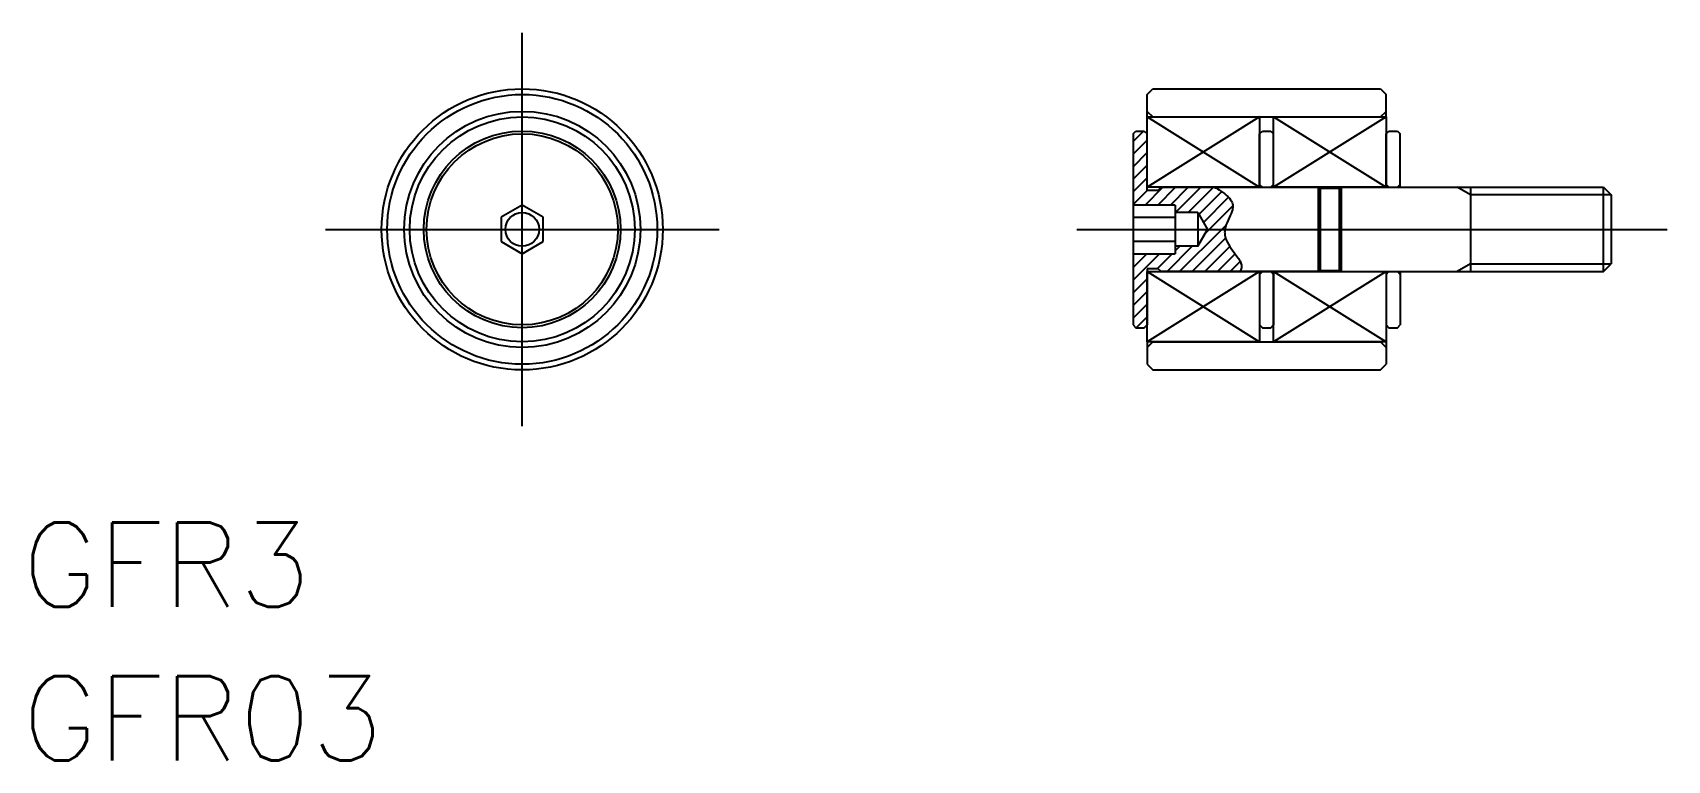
# Model space of a CAD drawing. Extents: x -17.4 to 40.7, y -18.9 to 7.
import ezdxf

# ---------------------------------------------------------------- set-up
doc = ezdxf.new("R2010")
doc.units = 0
doc.linetypes.add('CENTER', pattern=[50.8, 31.75, -6.35, 6.35, -6.35])
doc.layers.get('0').update_dxf_attribs({"linetype": 'CONTINUOUS'})
doc.layers.add('CENTER', color=1, linetype='CENTER')
doc.styles.get("Standard").update_dxf_attribs({"font": 'txt.shx', "height": 3, "bigfont": 'bigfont.shx'})

msp = doc.modelspace()

# ---------------------------------------------------------------- linework, layer by layer
at = {"color": 7, "linetype": 'CONTINUOUS'}
for p, q in [((22.22, 4.8), (22.42, 5)), ((22.22, 4), (22.22, 4.8)), ((22.42, 5), (30.52, 5)), ((30.52, 5), (30.72, 4.8)), ((30.72, 4), (30.72, 4.8)), ((22.22, 4.2), (22.42, 4)), ((30.52, 4), (30.72, 4.2)), ((21.72, 3.4), (21.82, 3.5)), ((21.82, 3.5), (22.12, 3.5)), ((22.12, 3.5), (22.22, 3.4)), ((22.22, 1.5), (22.22, 4)), ((22.22, 4), (26.22, 4)), ((22.42, 4), (30.52, 4)), ((26.22, 4), (26.22, 1.5)), ((26.22, 3.4), (26.32, 3.5)), ((26.32, 3.5), (26.62, 3.5)), ((26.62, 3.5), (26.72, 3.4)), ((26.72, 4), (30.72, 4)), ((26.72, 1.5), (26.72, 4)), ((30.72, 4), (30.72, 1.5)), ((30.72, 3.4), (30.82, 3.5)), ((30.82, 3.5), (31.12, 3.5)), ((31.12, 3.5), (31.22, 3.4)), ((21.72, 3.4), (21.72, -3.4)), ((22.22, 1.4), (22.22, 3.4)), ((26.22, 1.5), (26.22, 3.4)), ((26.72, 1.5), (26.72, 3.4)), ((30.72, 1.5), (30.72, 3.4)), ((31.22, 1.5), (31.22, 3.4)), ((26.22, 1.5), (22.22, 1.5)), ((22.22, 1.4), (22.62, 1.4)), ((22.62, 1.4), (22.72, 1.5)), ((22.72, 1.5), (28.32, 1.5)), ((26.22, 1.6), (26.32, 1.5)), ((26.32, 1.5), (26.62, 1.5)), ((26.62, 1.5), (26.72, 1.6)), ((30.72, 1.5), (26.72, 1.5)), ((28.32, -1.5), (28.32, 1.5)), ((28.38, 1.465), (28.32, 1.5)), ((28.38, 1.465), (29.059, 1.465)), ((28.38, 1.465), (28.38, -1.465)), ((29.059, 1.465), (29.12, 1.5)), ((29.059, -1.465), (29.059, 1.465)), ((29.12, 1.5), (38.449, 1.5)), ((29.12, 1.5), (29.12, -1.5)), ((30.72, 1.6), (30.82, 1.5)), ((30.82, 1.5), (31.12, 1.5)), ((31.12, 1.5), (31.22, 1.6)), ((33.72, 1.5), (33.72, -1.5)), ((38.449, -1.5), (38.449, 1.5)), ((38.449, 1.5), (38.72, 1.229)), ((38.72, 1.229), (38.72, -1.23)), ((0, 0.866), (-0.75, 0.433)), ((0.75, 0.433), (0, 0.866)), ((23.22, 0.866), (21.72, 0.866)), ((23.22, 0.866), (23.22, -0.866)), ((24.02, 0.6), (23.22, 0.6)), ((24.02, 0.6), (24.02, -0.6)), ((24.02, 0.6), (24.366, 0)), ((-0.75, 0.433), (-0.75, -0.433)), ((0.75, -0.433), (0.75, 0.433)), ((21.72, 0.433), (23.22, 0.433)), ((-0.75, -0.433), (0, -0.866)), ((0, -0.866), (0.75, -0.433)), ((23.22, -0.433), (21.72, -0.433)), ((24.02, -0.6), (24.366, 0)), ((21.72, -0.866), (23.22, -0.866)), ((24.02, -0.6), (23.22, -0.6)), ((22.22, -1.4), (22.22, -3.4)), ((22.62, -1.4), (22.22, -1.4)), ((22.22, -4), (22.22, -1.5)), ((22.22, -1.5), (26.22, -1.5)), ((22.72, -1.5), (22.62, -1.4)), ((28.32, -1.5), (22.72, -1.5)), ((26.22, -1.5), (26.22, -4)), ((26.22, -1.5), (26.22, -3.4)), ((26.22, -1.6), (26.32, -1.5)), ((26.32, -1.5), (26.62, -1.5)), ((26.62, -1.5), (26.72, -1.6)), ((26.72, -1.5), (30.72, -1.5)), ((26.72, -4), (26.72, -1.5)), ((26.72, -1.5), (26.72, -3.4)), ((28.38, -1.465), (28.32, -1.5)), ((28.38, -1.465), (29.059, -1.465)), ((29.059, -1.465), (29.12, -1.5)), ((29.12, -1.5), (38.449, -1.5)), ((30.72, -1.5), (30.72, -4)), ((30.72, -1.5), (30.72, -3.4)), ((30.72, -1.6), (30.82, -1.5)), ((30.82, -1.5), (31.12, -1.5)), ((31.12, -1.5), (31.22, -1.6)), ((31.22, -1.5), (31.22, -3.4)), ((38.449, -1.5), (38.72, -1.23)), ((21.72, -3.4), (21.82, -3.5)), ((22.12, -3.5), (22.22, -3.4)), ((26.22, -3.4), (26.32, -3.5)), ((26.62, -3.5), (26.72, -3.4)), ((30.72, -3.4), (30.82, -3.5)), ((31.12, -3.5), (31.22, -3.4)), ((21.82, -3.5), (22.12, -3.5)), ((26.22, -4), (22.22, -4)), ((22.22, -4), (22.22, -4.8)), ((22.22, -4.2), (22.42, -4)), ((22.42, -4), (30.52, -4)), ((26.32, -3.5), (26.62, -3.5)), ((30.72, -4), (26.72, -4)), ((30.52, -4), (30.72, -4.2)), ((30.72, -4), (30.72, -4.8)), ((30.82, -3.5), (31.12, -3.5)), ((22.22, -4.8), (22.42, -5)), ((22.42, -5), (30.52, -5)), ((30.52, -5), (30.72, -4.8))]:
    msp.add_line(p, q, dxfattribs=at)
at = {"color": 3, "linetype": 'CONTINUOUS'}
for p, q in [((21.72, 3.128), (22.091, 3.5)), ((26.22, 4), (22.22, 1.5)), ((22.22, 4), (26.22, 1.5)), ((30.72, 4), (26.72, 1.5)), ((26.72, 4), (30.72, 1.5)), ((21.72, 2.679), (22.22, 3.179)), ((21.72, 2.23), (22.22, 2.73)), ((21.72, 1.781), (22.22, 2.281)), ((21.72, 1.332), (22.22, 1.832)), ((21.72, 0.883), (22.236, 1.4)), ((22.152, 0.866), (22.785, 1.5)), ((22.601, 0.866), (23.235, 1.5)), ((23.05, 0.866), (23.684, 1.5)), ((23.233, 0.6), (24.133, 1.5)), ((23.682, 0.6), (24.582, 1.5)), ((24.06, 0.53), (24.873, 1.342)), ((24.627, 1.5), (24.633, 1.496)), ((24.633, 1.496), (24.653, 1.484)), ((24.653, 1.484), (24.685, 1.464)), ((24.685, 1.464), (24.728, 1.437)), ((24.728, 1.437), (24.781, 1.403)), ((24.781, 1.403), (24.841, 1.364)), ((24.841, 1.364), (24.906, 1.319)), ((24.906, 1.319), (24.972, 1.271)), ((24.972, 1.271), (25.037, 1.219)), ((25.037, 1.219), (25.097, 1.165)), ((25.097, 1.165), (25.149, 1.11)), ((33.72, 1.229), (33.251, 1.5)), ((38.72, 1.229), (33.72, 1.229)), ((24.225, 0.245), (25.12, 1.141)), ((24.429, 0), (25.271, 0.843)), ((25.149, 1.11), (25.192, 1.056)), ((25.192, 1.056), (25.224, 1.004)), ((25.234, 0.632), (25.208, 0.566)), ((25.224, 1.004), (25.247, 0.955)), ((25.252, 0.691), (25.234, 0.632)), ((25.247, 0.955), (25.26, 0.913)), ((25.263, 0.74), (25.252, 0.691)), ((25.26, 0.913), (25.268, 0.877)), ((25.269, 0.778), (25.263, 0.74)), ((25.268, 0.877), (25.271, 0.851)), ((25.272, 0.806), (25.269, 0.778)), ((25.271, 0.851), (25.272, 0.834)), ((25.272, 0.834), (25.272, 0.829)), ((25.272, 0.829), (25.272, 0.823)), ((25.272, 0.823), (25.272, 0.806)), ((24.878, 0), (25.031, 0.153)), ((24.995, 0.029), (24.985, -0.029)), ((25.012, 0.096), (24.995, 0.029)), ((25.036, 0.171), (25.012, 0.096)), ((25.067, 0.25), (25.036, 0.171)), ((25.103, 0.332), (25.067, 0.25)), ((25.14, 0.413), (25.103, 0.332)), ((25.176, 0.492), (25.14, 0.413)), ((25.208, 0.566), (25.176, 0.492)), ((23.378, -1.5), (24.878, 0)), ((23.827, -1.5), (25.014, -0.313)), ((24.281, -0.148), (24.429, 0)), ((24.981, -0.076), (24.979, -0.111)), ((24.979, -0.111), (24.98, -0.132)), ((24.98, -0.132), (24.98, -0.139)), ((24.98, -0.139), (24.98, -0.146)), ((24.98, -0.146), (24.982, -0.167)), ((24.985, -0.029), (24.981, -0.076)), ((24.982, -0.167), (24.986, -0.202)), ((24.986, -0.202), (24.996, -0.249)), ((24.996, -0.249), (25.011, -0.307)), ((25.011, -0.307), (25.036, -0.374)), ((25.036, -0.374), (25.069, -0.448)), ((25.069, -0.448), (25.11, -0.526)), ((25.11, -0.526), (25.159, -0.606)), ((21.72, -0.913), (21.767, -0.866)), ((21.72, -1.362), (22.216, -0.866)), ((21.72, -1.811), (22.665, -0.866)), ((22.58, -1.4), (23.114, -0.866)), ((22.929, -1.5), (23.829, -0.6)), ((23.22, -0.76), (23.38, -0.6)), ((24.276, -1.5), (25.163, -0.612)), ((24.725, -1.5), (25.351, -0.874)), ((25.159, -0.606), (25.212, -0.684)), ((25.174, -1.5), (25.533, -1.141)), ((25.212, -0.684), (25.265, -0.759)), ((25.265, -0.759), (25.317, -0.828)), ((25.317, -0.828), (25.363, -0.89)), ((25.363, -0.89), (25.403, -0.942)), ((25.403, -0.942), (25.435, -0.985)), ((25.435, -0.985), (25.459, -1.019)), ((25.459, -1.019), (25.475, -1.042)), ((25.475, -1.042), (25.484, -1.056)), ((25.484, -1.056), (25.487, -1.061)), ((25.487, -1.061), (25.49, -1.066)), ((25.49, -1.066), (25.498, -1.079)), ((25.498, -1.079), (25.511, -1.101)), ((25.511, -1.101), (25.527, -1.129)), ((25.527, -1.129), (25.543, -1.162)), ((25.543, -1.162), (25.558, -1.198)), ((26.22, -1.5), (22.22, -4)), ((22.22, -1.5), (26.22, -4)), ((25.527, -1.498), (25.526, -1.5)), ((25.531, -1.491), (25.527, -1.498)), ((25.536, -1.481), (25.531, -1.491)), ((25.543, -1.466), (25.536, -1.481)), ((25.551, -1.448), (25.543, -1.466)), ((25.56, -1.427), (25.551, -1.448)), ((25.558, -1.198), (25.57, -1.235)), ((25.569, -1.402), (25.56, -1.427)), ((25.576, -1.373), (25.569, -1.402)), ((25.57, -1.235), (25.578, -1.273)), ((25.58, -1.342), (25.576, -1.373)), ((25.578, -1.273), (25.581, -1.309)), ((25.581, -1.309), (25.58, -1.342)), ((30.72, -1.5), (26.72, -4)), ((26.72, -1.5), (30.72, -4)), ((33.72, -1.23), (33.251, -1.5)), ((33.72, -1.23), (38.72, -1.23)), ((21.72, -2.26), (22.22, -1.76)), ((21.72, -2.709), (22.22, -2.209)), ((21.72, -3.158), (22.22, -2.658)), ((21.827, -3.5), (22.22, -3.107))]:
    msp.add_line(p, q, dxfattribs=at)
at = {"color": 7, "linetype": 'CONTINUOUS'}
for radius in [5, 4.8, 4.2, 4, 3.5, 3.4, 0.6]:
    msp.add_circle((0, 0), radius, dxfattribs=at)
at = {"layer": 'CENTER', "color": 1, "linetype": 'CENTER'}
for p, q in [((0, -7), (0, 7)), ((-7, 0), (7, 0)), ((19.72, 0), (40.72, 0))]:
    msp.add_line(p, q, dxfattribs=at)

# ---------------------------------------------------------------- texts
at = {"color": 7, "linetype": 'CONTINUOUS'}
for s, p in [('GFR3', (-17.794, -13.429)), ('GFR03', (-17.794, -18.895))]:
    msp.add_text(s, height=3, dxfattribs=at).set_placement(p)

doc.saveas('drawing.dxf')
